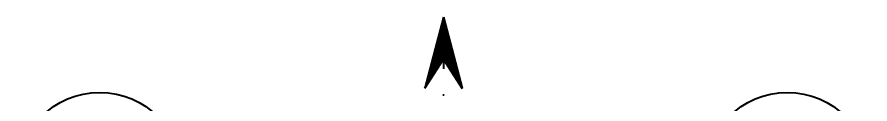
# Model space of a CAD drawing. Extents: x 550527 to 570802, y -97905 to -83555.
# Drawn here: x 560415 to 562479, y -93848 to -93638 of the extents above; entities that cross this region are included whole.
import ezdxf
from ezdxf.enums import TextEntityAlignment as Align

# ---------------------------------------------------------------- set-up
doc = ezdxf.new("R2010")
doc.units = 0
doc.header["$LTSCALE"] = 250
doc.header["$MEASUREMENT"] = 0
doc.linetypes.add('DASHDOT', pattern=[1, 0.5, -0.25, 0, -0.25])
doc.layers.get('0').update_dxf_attribs({"linetype": 'CONTINUOUS'})
for name, color, linetype in [('BOLLINI_1', 7, 'CONTINUOUS'), ('LS', 7, 'CONTINUOUS'), ('MZ', 6, 'DASHDOT')]:
    doc.layers.add(name, color=color, linetype=linetype)
doc.styles.add('RQL', font='ROMANS8.SHX', dxfattribs={"width": 0.7})

# ---------------------------------------------------------------- blocks, each defined once
blk = doc.blocks.new('xxx')
blk.add_circle((0, 0), 8)
at = {"color": 3, "style": 'RQL', "width": 0.7}
blk.add_attdef('POS', text='', height=4, dxfattribs=at).set_placement((0, 0), align=Align.MIDDLE)
at = {"style": 'RQL', "width": 0.7, "flags": 1}
for tag, p in [('POS1', (-0.394, -5.419)), ('TIPO', (-0.394, -8.657))]:
    blk.add_attdef(tag, p, '', height=2, dxfattribs=at)

msp = doc.modelspace()

# ---------------------------------------------------------------- linework, layer by layer
at = {"layer": 'LS', "color": 6}
for p, q in [((561447.058, -93638.362), (561402.2, -93809.978)), ((561447.058, -93638.362), (561491.916, -93809.978)), ((561447.058, -93651.015), (561407.807, -93801.18)), ((561447.058, -93651.015), (561486.309, -93801.18)), ((561447.058, -93663.669), (561413.414, -93792.382)), ((561447.058, -93676.323), (561419.021, -93783.583)), ((561447.058, -93663.669), (561480.702, -93792.382)), ((561447.058, -93676.323), (561475.094, -93783.583)), ((561447.058, -93688.976), (561424.629, -93774.785)), ((561447.058, -93701.63), (561430.236, -93765.987)), ((561447.058, -93688.976), (561469.487, -93774.785)), ((561447.058, -93701.63), (561463.88, -93765.987)), ((561447.058, -93714.284), (561435.843, -93757.188)), ((561447.058, -93714.284), (561458.272, -93757.188)), ((561402.2, -93809.978), (561447.058, -93739.591)), ((561447.058, -93726.938), (561441.451, -93748.39)), ((561447.058, -93726.938), (561441.451, -93748.39)), ((561447.058, -93726.938), (561452.665, -93748.39)), ((561447.058, -93726.938), (561452.665, -93748.39)), ((561491.916, -93809.978), (561447.058, -93739.591)), ((561492.983, -93811.652), (561447.058, -93739.591))]:
    msp.add_line(p, q, dxfattribs=at)
at = {"layer": 'MZ'}
msp.add_line((561447.058, -93638.362), (561447.058, -94923.17), dxfattribs=at)

# ---------------------------------------------------------------- block references
at = {"layer": 'BOLLINI_1', "xscale": 24.99937500008568, "yscale": 24.99937500008568, "zscale": 24.99937500008568}
for p in [(560615.094, -94020.386), (562279.021, -94020.386)]:
    msp.add_blockref('xxx', p, dxfattribs=at).add_auto_attribs({'POS': '511'})

doc.saveas('drawing.dxf')
